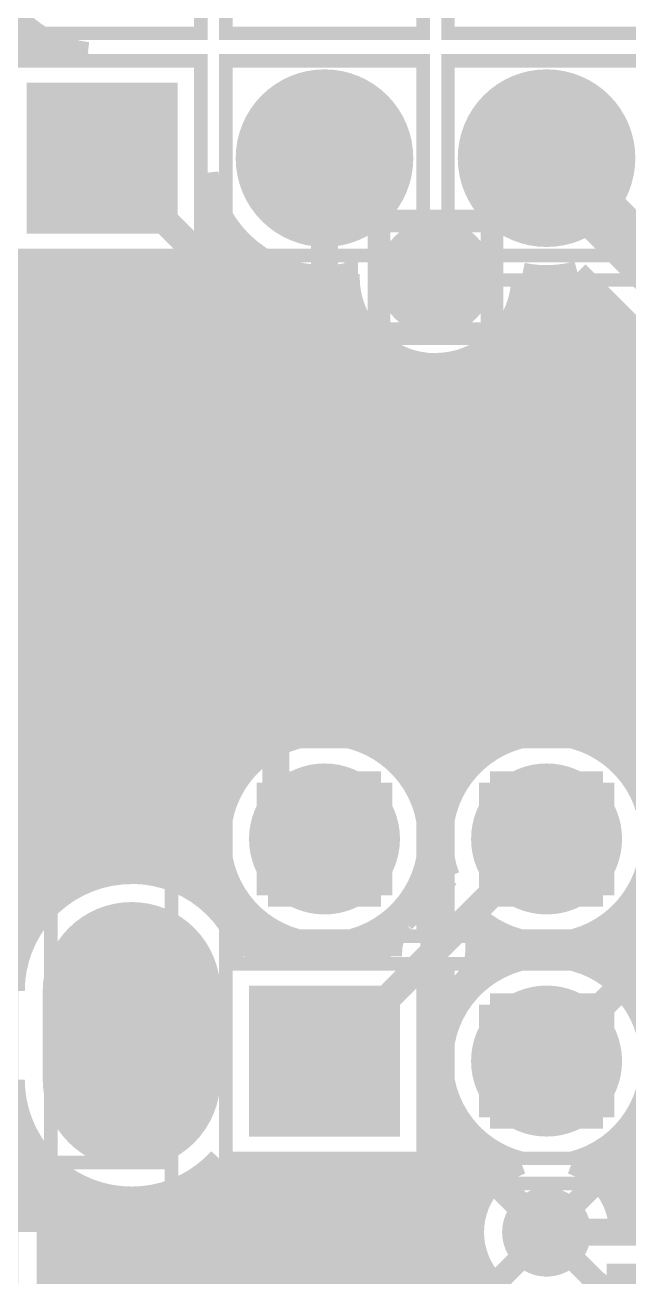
# Model space of a CAD drawing. Extents: x -5 to 90, y -49 to 54.
# Drawn here: x 26.52 to 33.31, y 3.94 to 18.03 of the extents above; entities that cross this region are included whole.
import ezdxf

# ---------------------------------------------------------------- set-up
doc = ezdxf.new("R2010")
doc.units = 0
doc.header["$MEASUREMENT"] = 0
doc.layers.get('0').update_dxf_attribs({"linetype": 'CONTINUOUS'})
for name, color, linetype in [('22-310-0_BOT', 7, 'CONTINUOUS'), ('22-310-0_DRD', 7, 'CONTINUOUS'), ('22-310-0_DRL', 2, 'CONTINUOUS'), ('22-310-0_SMB', 4, 'CONTINUOUS'), ('22-310-0_SMT', 3, 'CONTINUOUS'), ('22-310-0_SST', 14, 'CONTINUOUS'), ('22-310-0_TOP', 9, 'CONTINUOUS'), ('THRUHOLE_NPT', 11, 'CONTINUOUS'), ('THRUHOLE_TAP', 13, 'CONTINUOUS')]:
    doc.layers.add(name, color=color, linetype=linetype)

# ---------------------------------------------------------------- blocks, each defined once
blk = doc.blocks.new('OBLONG_10')
at = {"const_width": 1.99898}
blk.add_lwpolyline([(0, 0.50038), (0, -0.50038)], dxfattribs=at)
at = {"const_width": 0.99949}
for points in [[(-0.499744, 0.50038, 1), (0.499744, 0.50038, 1)], [(-0.499744, -0.50038, 1), (0.499744, -0.50038, 1)]]:
    blk.add_lwpolyline(points, format="xyb", close=True, dxfattribs=at)
blk = doc.blocks.new('ROUND_13')
at = {"const_width": 0.84963}
blk.add_lwpolyline([(-0.424814, 0, 1), (0.424814, 0, 1)], format="xyb", close=True, dxfattribs=at)
blk = doc.blocks.new('SQUARE_14')
blk.add_solid([(0.84963, 0.84963), (0.84963, -0.84963), (-0.84963, 0.84963), (-0.84963, -0.84963)])
blk = doc.blocks.new('ROUND_15')
at = {"const_width": 0.99949}
blk.add_lwpolyline([(-0.499744, 0, 1), (0.499744, 0, 1)], format="xyb", close=True, dxfattribs=at)
blk = doc.blocks.new('ROUND_16')
at = {"const_width": 0.65024}
blk.add_lwpolyline([(-0.32512, 0, 1), (0.32512, 0, 1)], format="xyb", close=True, dxfattribs=at)
blk = doc.blocks.new('ROUND_43')
at = {"const_width": 0.50038}
blk.add_lwpolyline([(-0.25019, 0, 1), (0.25019, 0, 1)], format="xyb", close=True, dxfattribs=at)
blk = doc.blocks.new('ROUND_18')
at = {"const_width": 0.8001}
blk.add_lwpolyline([(-0.40005, 0, 1), (0.40005, 0, 1)], format="xyb", close=True, dxfattribs=at)
blk = doc.blocks.new('ROUND_48')
at = {"const_width": 0.59944}
blk.add_lwpolyline([(-0.29972, 0, 1), (0.29972, 0, 1)], format="xyb", close=True, dxfattribs=at)
blk = doc.blocks.new('ROUND_50')
at = {"const_width": 0.10033}
blk.add_lwpolyline([(-0.050164, 0, 1), (0.050164, 0, 1)], format="xyb", close=True, dxfattribs=at)
blk = doc.blocks.new('ROUND_39')
at = {"const_width": 0.50038}
blk.add_lwpolyline([(-0.25019, 0, 1), (0.25019, 0, 1)], format="xyb", close=True, dxfattribs=at)
blk = doc.blocks.new('ROUND_46')
at = {"const_width": 0.10033}
blk.add_lwpolyline([(-0.050164, 0, 1), (0.050164, 0, 1)], format="xyb", close=True, dxfattribs=at)

msp = doc.modelspace()

# ---------------------------------------------------------------- linework, layer by layer
at = {"layer": '22-310-0_BOT', "const_width": 0.254}
for points in [[(26.05532, 19.02968, 0.3787836), (27.22118, 17.70888)], [(28.56484, 16.36522, 0.3782425), (29.88564, 15.19936)], [(32.385, 15.19936, 0.0661991), (32.73283, 15.24561)], [(29.88564, 15.19936, 0.0509841), (30.15496, 15.22689)], [(30.15488, 15.1892, 0.4142136), (31.13532, 14.20876)], [(31.13532, 14.2113, 0.4142136), (32.11322, 15.1892)], [(32.11322, 15.2273, 0.0514526), (32.385, 15.19926)], [(29.88564, 10.05078, 0.4142136), (28.70454, 8.86968)], [(31.0642, 8.86968, 0.4142136), (29.88564, 10.04824)], [(32.385, 10.05078, 0.4142136), (31.2039, 8.86968)], [(33.5661, 8.86968, 0.4142136), (32.385, 10.05078)], [(28.70454, 8.86968, 0.4142136), (29.88564, 7.68858)], [(29.88564, 7.68858, 0.4142136), (31.06674, 8.86968)], [(31.2039, 8.86968, 0.0915847), (31.28184, 8.44773)], [(32.385, 7.68858, 0.4142136), (33.5661, 8.86968)], [(27.71394, 8.48868, 0.4142136), (26.38552, 7.16026)], [(28.98648, 7.54888, 0.3298375), (27.71394, 8.49122)], [(30.77464, 7.94004, 0.1989124), (30.63366, 7.59968)], [(31.96336, 7.76732, 0.0915847), (32.385, 7.68944)], [(32.385, 7.54888, 0.1847025), (31.59855, 7.2481)], [(33.5661, 6.37032, 0.4142136), (32.385, 7.55142)], [(32.66948, 5.22478, 0.3445887), (33.5661, 6.37032)], [(26.38552, 6.1595, 0.4142136), (27.71394, 4.83108)], [(27.71394, 4.83108, 0.212986), (28.70454, 5.2705)], [(33.20542, 4.572, 0.2733709), (32.66948, 5.22478)]]:
    msp.add_lwpolyline(points, format="xyb", dxfattribs=at)
at = {"layer": '22-310-0_BOT'}
for points, const_width in [([(26.47442, 18.0594), (23.42896, 18.0594)], 0.254), ([(26.416, 18.11782), (26.416, 17.70888)], 0.254), ([(26.6446, 17.92478), (26.6446, 17.70888)], 0.254), ([(26.80716, 17.8308), (23.41118, 17.8308)], 0.254), ([(26.8732, 17.80032), (26.8732, 17.70888)], 0.254), ([(27.22118, 17.70888), (26.20518, 17.70888)], 0.254), ([(27.1018, 17.7292), (27.1018, 17.70888)], 0.254), ([(34.88436, 8.86968), (34.925, 8.91032), (34.925, 13.97), (32.385, 16.51), (32.385, 16.53032)], 0.635), ([(28.56484, 16.36522), (28.56484, 15.34922)], 0.254), ([(28.5877, 16.2306), (28.56484, 16.2306)], 0.254), ([(28.6639, 16.002), (28.56484, 16.002)], 0.254), ([(28.702, 15.92072), (28.702, 8.04926)], 0.254), ([(28.7909, 15.7734), (28.56484, 15.7734)], 0.254), ([(28.98902, 15.5448), (28.56484, 15.5448)], 0.254), ([(28.9306, 15.60322), (28.9306, 9.5631)], 0.254), ([(29.1592, 15.41526), (29.1592, 9.79932)], 0.254), ([(29.33954, 15.3162), (12.9159, 15.3162)], 0.254), ([(28.56484, 15.34922), (26.20518, 15.34922)], 0.254), ([(26.416, 15.34922), (26.416, 7.44474)], 0.254), ([(26.6446, 15.34922), (26.6446, 7.94766)], 0.254), ([(26.8732, 15.34922), (26.8732, 8.18896)], 0.254), ([(27.1018, 15.34922), (27.1018, 8.33882)], 0.254), ([(27.3304, 15.34922), (27.3304, 8.4328)], 0.254), ([(27.559, 15.34922), (27.559, 8.48106)], 0.254), ([(27.7876, 15.34922), (27.7876, 8.48614)], 0.254), ([(28.0162, 15.34922), (28.0162, 8.45566)], 0.254), ([(28.2448, 15.34922), (28.2448, 8.37946)], 0.254), ([(28.4734, 15.34922), (28.4734, 8.25246)], 0.254), ([(29.3878, 15.29588), (29.3878, 9.93902)], 0.254), ([(32.73298, 15.24508), (34.2773, 13.70076)], 0.254), ([(30.15996, 15.0876), (10.9347, 15.0876)], 0.254), ([(29.6164, 15.2273), (29.6164, 10.01776)], 0.254), ([(29.845, 15.19936), (29.845, 10.04824)], 0.254), ([(30.0736, 15.21206), (30.0736, 10.03554)], 0.254), ([(30.15488, 15.2273), (30.15414, 15.1892)], 0.254), ([(32.89046, 15.0876), (32.10814, 15.0876)], 0.254), ([(32.11322, 15.1892), (32.11248, 15.22727)], 0.254), ([(32.131, 15.22222), (32.131, 10.02284)], 0.254), ([(32.3596, 15.19936), (32.3596, 10.04824)], 0.254), ([(32.5882, 15.2146), (32.5882, 10.033)], 0.254), ([(32.8168, 15.16126), (32.8168, 9.96696)], 0.254), ([(30.2133, 14.859), (10.9347, 14.859)], 0.254), ([(33.11906, 14.859), (32.0548, 14.859)], 0.254), ([(33.0454, 14.93266), (33.0454, 9.84758)], 0.254), ([(30.3022, 14.67358), (30.3022, 9.97204)], 0.254), ([(33.274, 14.70406), (33.274, 9.64438)], 0.254), ([(30.33014, 14.6304), (10.9347, 14.6304)], 0.254), ([(31.9024, 14.58214), (31.9024, 9.94664)], 0.254), ([(33.34766, 14.6304), (31.93796, 14.6304)], 0.254), ([(30.55366, 14.4018), (10.9347, 14.4018)], 0.254), ([(30.5308, 14.41704), (30.5308, 9.85774)], 0.254), ([(33.57626, 14.4018), (31.71444, 14.4018)], 0.254), ([(30.7594, 14.28496), (30.7594, 9.66216)], 0.254), ([(31.4452, 14.25956), (31.4452, 9.58342)], 0.254), ([(31.6738, 14.37132), (31.6738, 9.81202)], 0.254), ([(33.80486, 14.1732), (10.9347, 14.1732)], 0.254), ([(30.988, 14.22146), (30.988, 9.28878)], 0.254), ([(31.2166, 14.21384), (31.2166, 9.03732)], 0.254), ([(34.03346, 13.9446), (10.9347, 13.9446)], 0.254), ([(34.26206, 13.716), (10.9347, 13.716)], 0.254), ([(34.2773, 13.4874), (10.9347, 13.4874)], 0.254), ([(34.2773, 13.2588), (10.9347, 13.2588)], 0.254), ([(34.2773, 13.0302), (10.9347, 13.0302)], 0.254), ([(34.2773, 12.8016), (10.9347, 12.8016)], 0.254), ([(34.2773, 12.573), (10.9347, 12.573)], 0.254), ([(34.2773, 12.3444), (10.9347, 12.3444)], 0.254), ([(34.2773, 12.1158), (11.1506, 12.1158)], 0.254), ([(34.2773, 11.8872), (11.3792, 11.8872)], 0.254), ([(34.2773, 11.6586), (11.6078, 11.6586)], 0.254), ([(34.2773, 11.43), (11.8364, 11.43)], 0.254), ([(34.2773, 11.2014), (12.31392, 11.2014)], 0.254), ([(34.2773, 10.9728), (21.971, 10.9728)], 0.254), ([(34.2773, 10.7442), (22.20214, 10.7442)], 0.254), ([(34.2773, 10.5156), (25.58034, 10.5156)], 0.254), ([(34.2773, 10.287), (25.7556, 10.287)], 0.254), ([(34.2773, 10.0584), (25.83434, 10.0584)], 0.254), ([(29.1973, 9.8298), (25.8445, 9.8298)], 0.254), ([(31.6992, 9.8298), (30.57144, 9.8298)], 0.254), ([(34.19856, 9.8298), (33.0708, 9.8298)], 0.254), ([(28.95854, 9.6012), (25.79116, 9.6012)], 0.254), ([(31.4579, 9.6012), (30.8102, 9.6012)], 0.254), ([(33.9598, 9.6012), (33.30956, 9.6012)], 0.254), ([(28.8163, 9.3726), (25.654, 9.3726)], 0.254), ([(31.31566, 9.3726), (30.95244, 9.3726)], 0.254), ([(28.73756, 9.144), (25.34666, 9.144)], 0.254), ([(31.23692, 9.144), (31.03118, 9.144)], 0.254), ([(28.70454, 8.9154), (2.6416, 8.9154)], 0.254), ([(31.20644, 8.9154), (31.0642, 8.9154)], 0.254), ([(32.385, 4.445), (31.115, 5.715), (31.115, 7.59968), (32.385, 8.86968)], 0.3048), ([(28.71724, 8.6868), (2.59588, 8.6868)], 0.254), ([(31.21914, 8.6868), (31.0515, 8.6868)], 0.254), ([(31.2166, 8.70204), (31.2166, 8.38454)], 0.254), ([(27.42692, 8.4582), (21.93544, 8.4582)], 0.254), ([(28.7782, 8.4582), (28.00096, 8.4582)], 0.254), ([(31.28264, 8.44804), (30.77972, 7.94512)], 0.254), ([(30.988, 8.45058), (30.988, 8.15594)], 0.254), ([(31.27756, 8.4582), (30.99054, 8.4582)], 0.254), ([(26.924, 8.2296), (22.18182, 8.2296)], 0.254), ([(28.8925, 8.2296), (28.50388, 8.2296)], 0.254), ([(31.06166, 8.2296), (30.87624, 8.2296)], 0.254), ([(33.89376, 8.2296), (33.3756, 8.2296)], 0.254), ([(28.9306, 8.17372), (28.9306, 7.69874)], 0.254), ([(30.7594, 8.0772), (30.7594, 7.9248)], 0.254), ([(33.274, 8.09244), (33.274, 7.14502)], 0.254), ([(26.68524, 8.001), (22.32406, 8.001)], 0.254), ([(29.08554, 8.001), (28.74518, 8.001)], 0.254), ([(29.1592, 7.9375), (29.1592, 7.54888)], 0.254), ([(30.83306, 8.001), (30.6832, 8.001)], 0.254), ([(34.0868, 8.001), (33.18256, 8.001)], 0.254), ([(26.53284, 7.7724), (22.4028, 7.7724)], 0.254), ([(29.44876, 7.7724), (28.89504, 7.7724)], 0.254), ([(29.3878, 7.7978), (29.3878, 7.54888)], 0.254), ([(30.3022, 7.76478), (30.3022, 7.54888)], 0.254), ([(30.66288, 7.7724), (30.31998, 7.7724)], 0.254), ([(30.5308, 7.88162), (30.5308, 7.54888)], 0.254), ([(31.96336, 7.76732), (31.5976, 7.39902)], 0.254), ([(32.8168, 7.76986), (32.8168, 7.4676)], 0.254), ([(34.45002, 7.7724), (32.81934, 7.7724)], 0.254), ([(33.0454, 7.89178), (33.0454, 7.34822)], 0.254), ([(29.6164, 7.71906), (29.6164, 7.54888)], 0.254), ([(29.845, 7.68858), (29.845, 7.54888)], 0.254), ([(30.0736, 7.70382), (30.0736, 7.54888)], 0.254), ([(31.9024, 7.70382), (31.9024, 7.44728)], 0.254), ([(32.131, 7.71652), (32.131, 7.52094)], 0.254), ([(32.3596, 7.68858), (32.3596, 7.54888)], 0.254), ([(32.5882, 7.70636), (32.5882, 7.5311)], 0.254), ([(26.4414, 7.5438), (22.4282, 7.5438)], 0.254), ([(30.6324, 7.54888), (28.98648, 7.54888)], 0.254), ([(30.6324, 7.59968), (30.6324, 7.54888)], 0.254), ([(32.26562, 7.5438), (31.74238, 7.5438)], 0.254), ([(34.76752, 7.5438), (32.50184, 7.5438)], 0.254), ([(31.5976, 7.39902), (31.5976, 7.24916)], 0.254), ([(31.6738, 7.47522), (31.6738, 7.31012)], 0.254), ([(26.39314, 7.3152), (22.41042, 7.3152)], 0.254), ([(31.67888, 7.3152), (31.5976, 7.3152)], 0.254), ([(34.17824, 7.3152), (33.09112, 7.3152)], 0.254), ([(33.9471, 7.0866), (33.32226, 7.0866)], 0.254), ([(26.40076, 5.9436), (23.41626, 5.9436)], 0.254), ([(26.416, 5.87248), (26.416, 4.572)], 0.254), ([(26.46172, 5.715), (23.41626, 5.715)], 0.254), ([(33.90138, 5.715), (33.36798, 5.715)], 0.254), ([(33.274, 5.59308), (33.274, 4.572)], 0.254), ([(26.5684, 5.4864), (23.41626, 5.4864)], 0.254), ([(26.6446, 5.36956), (26.6446, 4.572)], 0.254), ([(33.0454, 5.38988), (33.0454, 4.94792)], 0.254), ([(34.10204, 5.4864), (33.16732, 5.4864)], 0.254), ([(26.73858, 5.2578), (23.41626, 5.2578)], 0.254), ([(28.702, 5.26796), (28.702, 4.572)], 0.254), ([(28.70454, 5.2705), (28.70454, 5.18922)], 0.254), ([(34.48812, 5.2578), (32.78124, 5.2578)], 0.254), ([(32.8168, 5.2705), (32.8168, 5.15366)], 0.254), ([(26.8732, 5.1308), (26.8732, 4.572)], 0.254), ([(30.95752, 5.18922), (28.70454, 5.18922)], 0.254), ([(28.9306, 5.18922), (28.9306, 4.572)], 0.254), ([(29.1592, 5.18922), (29.1592, 4.572)], 0.254), ([(29.3878, 5.18922), (29.3878, 4.572)], 0.254), ([(29.6164, 5.18922), (29.6164, 4.572)], 0.254), ([(29.845, 5.18922), (29.845, 4.572)], 0.254), ([(30.0736, 5.18922), (30.0736, 4.572)], 0.254), ([(30.3022, 5.18922), (30.3022, 4.572)], 0.254), ([(30.5308, 5.18922), (30.5308, 4.572)], 0.254), ([(30.7594, 5.18922), (30.7594, 4.572)], 0.254), ([(30.95752, 5.18922), (31.56712, 4.57962)], 0.254), ([(30.988, 5.15874), (30.988, 4.572)], 0.254), ([(27.01544, 5.0292), (23.41626, 5.0292)], 0.254), ([(27.1018, 4.9784), (27.1018, 4.572)], 0.254), ([(31.11754, 5.0292), (28.41498, 5.0292)], 0.254), ([(28.4734, 5.0673), (28.4734, 4.572)], 0.254), ([(36.35502, 5.0292), (32.97428, 5.0292)], 0.254), ([(27.3304, 4.88696), (27.3304, 4.572)], 0.254), ([(27.559, 4.8387), (27.559, 4.572)], 0.254), ([(27.7876, 4.83108), (27.7876, 4.572)], 0.254), ([(28.0162, 4.8641), (28.0162, 4.572)], 0.254), ([(28.2448, 4.9403), (28.2448, 4.572)], 0.254), ([(31.2166, 4.93014), (31.2166, 4.572)], 0.254), ([(31.34614, 4.8006), (23.41626, 4.8006)], 0.254), ([(31.4452, 4.70154), (31.4452, 4.572)], 0.254), ([(37.8206, 4.8006), (33.1343, 4.8006)], 0.254), ([(31.56458, 4.572), (23.41626, 4.572)], 0.254), ([(37.592, 4.572), (33.20542, 4.572)], 0.254)]:
    msp.add_lwpolyline(points, dxfattribs=dict(at, const_width=const_width))
at = {"layer": '22-310-0_DRD', "const_width": 0.254}
for points in [[(27.12974, 17.16532), (26.74874, 16.78432)], [(27.63774, 17.16532), (27.12974, 17.16532)], [(28.01874, 16.78432), (27.63774, 17.16532)], [(29.25064, 17.16532), (29.25064, 15.89532)], [(30.52064, 17.16532), (29.25064, 17.16532)], [(30.52064, 17.16532), (29.25064, 15.89532)], [(30.52064, 15.89532), (29.25064, 17.16532)], [(30.52064, 15.89532), (30.52064, 17.16532)], [(31.75, 17.16532), (31.75, 15.89532)], [(33.02, 17.16532), (31.75, 17.16532)], [(33.02, 17.16532), (31.75, 15.89532)], [(33.02, 15.89532), (31.75, 17.16532)], [(33.02, 15.89532), (33.02, 17.16532)], [(26.74874, 16.78432), (26.74874, 16.27632)], [(28.01874, 16.27632), (28.01874, 16.78432)], [(26.74874, 16.27632), (27.12974, 15.89532)], [(27.63774, 15.89532), (28.01874, 16.27632)], [(27.12974, 15.89532), (27.63774, 15.89532)], [(29.25064, 15.89532), (30.52064, 15.89532)], [(30.50032, 15.8242), (30.50032, 14.5542)], [(31.77032, 15.8242), (30.50032, 15.8242)], [(31.13532, 15.8242), (31.13532, 14.5542)], [(31.75, 15.89532), (33.02, 15.89532)], [(31.77032, 14.5542), (31.77032, 15.8242)], [(31.77032, 15.1892), (30.50032, 15.1892)], [(30.50032, 14.5542), (31.77032, 14.5542)], [(29.25064, 9.50468), (29.25064, 8.23468)], [(30.52064, 9.50468), (29.25064, 9.50468)], [(30.52064, 9.50468), (29.25064, 8.23468)], [(30.52064, 8.23468), (29.25064, 9.50468)], [(30.52064, 8.23468), (30.52064, 9.50468)], [(31.75, 9.50468), (31.75, 8.23468)], [(33.02, 9.50468), (31.75, 9.50468)], [(33.02, 9.50468), (31.75, 8.23468)], [(33.02, 8.23468), (31.75, 9.50468)], [(33.02, 8.23468), (33.02, 9.50468)], [(29.25064, 8.23468), (30.52064, 8.23468)], [(31.75, 8.23468), (33.02, 8.23468)], [(27.45994, 7.29488), (27.07894, 6.91388)], [(27.96794, 7.29488), (27.45994, 7.29488)], [(28.34894, 6.91388), (27.96794, 7.29488)], [(29.25064, 7.00532), (29.25064, 5.73532)], [(30.52064, 7.00532), (29.25064, 7.00532)], [(30.52064, 7.00532), (29.25064, 5.73532)], [(30.52064, 5.73532), (29.25064, 7.00532)], [(30.52064, 5.73532), (30.52064, 7.00532)], [(31.75, 7.00532), (31.75, 5.73532)], [(33.02, 7.00532), (31.75, 7.00532)], [(33.02, 7.00532), (31.75, 5.73532)], [(33.02, 5.73532), (31.75, 7.00532)], [(33.02, 5.73532), (33.02, 7.00532)], [(27.07894, 6.91388), (27.07894, 6.40588)], [(28.34894, 6.40588), (28.34894, 6.91388)], [(27.07894, 6.40588), (27.45994, 6.02488)], [(27.96794, 6.02488), (28.34894, 6.40588)], [(27.45994, 6.02488), (27.96794, 6.02488)], [(29.25064, 5.73532), (30.52064, 5.73532)], [(31.75, 5.73532), (33.02, 5.73532)], [(33.02, 5.08), (31.75, 3.81)], [(33.02, 3.81), (31.75, 5.08)]]:
    msp.add_lwpolyline(points, dxfattribs=at)
at = {"layer": '22-310-0_SST', "const_width": 0.1524}
for points in [[(30.18536, 13.95984), (29.78404, 13.95984), (29.78404, 14.79042), (25.66416, 14.79042), (25.66416, 20.76958), (39.10584, 20.76958), (39.10584, 14.79042), (34.98596, 14.79042), (34.98596, 13.95984), (34.58464, 13.95984), (34.58464, 12.77874), (30.18536, 12.77874), (30.18536, 13.95984), (30.18536, 15.43558), (30.99562, 15.43558)], [(28.49372, 20.12442), (26.27376, 20.12442), (26.27376, 17.93494), (28.49372, 17.93494), (28.49372, 20.12442)], [(30.99562, 20.12442), (28.77566, 20.12442), (28.77566, 17.93494), (30.99562, 17.93494), (30.99562, 20.12442)], [(33.49498, 20.12442), (31.27502, 20.12442), (31.27502, 17.93494), (33.49498, 17.93494), (33.49498, 20.12442)], [(28.49372, 15.43558), (28.49372, 17.62506), (26.27376, 17.62506), (26.27376, 15.43558), (28.49372, 15.43558)], [(30.18536, 15.43558), (28.77566, 15.43558), (28.77566, 17.62506), (30.99562, 17.62506), (30.99562, 15.15872), (33.77438, 15.15872), (33.77438, 17.62506), (35.99434, 17.62506), (35.99434, 15.43558), (34.58464, 15.43558), (34.58464, 13.95984)], [(33.49498, 15.43558), (33.49498, 17.62506), (31.27502, 17.62506), (31.27502, 15.43558), (33.49498, 15.43558)], [(27.55138, 16.36268), (27.70124, 16.21282), (27.06624, 16.21282), (27.2161, 16.36268), (27.55138, 16.36268), (27.55138, 16.69796), (27.70124, 16.84782), (27.06624, 16.84782), (27.2161, 16.69796), (27.55138, 16.69796)], [(27.06624, 16.84782), (27.06624, 16.21282)], [(27.70124, 16.84782), (27.70124, 16.21282)], [(30.05328, 16.36268), (30.20314, 16.21282), (29.56814, 16.21282), (29.718, 16.36268), (30.05328, 16.36268), (30.05328, 16.69796), (30.20314, 16.84782), (29.56814, 16.84782), (29.718, 16.69796), (30.05328, 16.69796)], [(29.56814, 16.84782), (29.56814, 16.21282)], [(30.20314, 16.84782), (30.20314, 16.21282)], [(32.55264, 16.36268), (32.7025, 16.21282), (32.0675, 16.21282), (32.21736, 16.36268), (32.55264, 16.36268), (32.55264, 16.69796), (32.7025, 16.84782), (32.0675, 16.84782), (32.21736, 16.69796), (32.55264, 16.69796)], [(32.0675, 16.84782), (32.0675, 16.21282)], [(32.7025, 16.84782), (32.7025, 16.21282)], [(27.2161, 16.36268), (27.2161, 16.69796)], [(29.718, 16.36268), (29.718, 16.69796)], [(32.21736, 16.36268), (32.21736, 16.69796)], [(27.32278, 13.40358), (27.32278, 14.41958), (27.2034, 14.2494)], [(29.78404, 13.95984), (29.78404, 12.49934)], [(27.43962, 13.40358), (27.2034, 13.40358)], [(29.78404, 12.13104), (29.78404, 12.49934), (34.98596, 12.49934), (34.98596, 12.13104)], [(34.7853, 11.93038), (29.9466, 11.93038)], [(28.16352, 5.22986), (26.80462, 5.22986), (26.80462, 4.63042), (28.16352, 4.63042), (28.16352, 10.60958), (36.60394, 10.60958), (36.60394, 4.63042), (34.98596, 4.63042), (34.98596, 3.81)], [(30.18536, 3.81), (30.18536, 5.27558), (28.77566, 5.27558), (28.77566, 9.96442), (30.99562, 9.96442), (30.99562, 7.77494), (30.08376, 7.77494), (30.08376, 7.46506), (30.99562, 7.46506), (30.99562, 4.99364), (33.77438, 4.99364), (33.77438, 7.46506), (35.99434, 7.46506), (35.99434, 5.27558), (34.58464, 5.27558), (34.58464, 3.81)], [(33.49498, 9.96442), (31.27502, 9.96442), (31.27502, 7.77494), (33.49498, 7.77494), (33.49498, 9.96442)], [(28.16352, 9.32942), (26.80462, 9.32942), (26.80462, 8.72998), (26.80462, 5.22986)], [(29.56814, 9.18718), (29.56814, 8.55218), (30.20314, 8.55218), (30.05328, 8.70204), (30.05328, 9.03732), (30.20314, 9.18718), (29.56814, 9.18718), (29.718, 9.03732), (29.718, 8.70204), (30.05328, 8.70204)], [(30.20314, 9.18718), (30.20314, 8.55218)], [(32.0675, 9.18718), (32.0675, 8.55218), (32.7025, 8.55218), (32.55264, 8.70204), (32.55264, 9.03732), (32.7025, 9.18718), (32.0675, 9.18718), (32.21736, 9.03732), (32.21736, 8.70204), (32.55264, 8.70204)], [(32.7025, 9.18718), (32.7025, 8.55218)], [(29.718, 9.03732), (30.05328, 9.03732)], [(32.21736, 9.03732), (32.55264, 9.03732)], [(28.16352, 8.72998), (26.80462, 8.72998)], [(29.56814, 8.55218), (29.718, 8.70204)], [(32.0675, 8.55218), (32.21736, 8.70204)], [(28.77566, 7.46506), (29.48432, 7.46506), (29.48432, 7.77494), (30.08376, 7.77494)], [(28.77566, 7.77494), (29.48432, 7.77494)], [(30.08376, 7.46506), (29.48432, 7.46506)], [(33.49498, 5.27558), (33.49498, 7.46506), (31.27502, 7.46506), (31.27502, 5.27558), (33.49498, 5.27558)], [(30.05328, 6.20268), (30.20314, 6.05282), (29.56814, 6.05282), (29.718, 6.20268), (30.05328, 6.20268), (30.05328, 6.53796), (30.20314, 6.68782), (29.56814, 6.68782), (29.718, 6.53796), (30.05328, 6.53796)], [(29.56814, 6.68782), (29.56814, 6.05282)], [(30.20314, 6.68782), (30.20314, 6.05282)], [(32.55264, 6.20268), (32.7025, 6.05282), (32.0675, 6.05282), (32.21736, 6.20268), (32.55264, 6.20268), (32.55264, 6.53796), (32.7025, 6.68782), (32.0675, 6.68782), (32.21736, 6.53796), (32.55264, 6.53796)], [(32.0675, 6.68782), (32.0675, 6.05282)], [(32.7025, 6.68782), (32.7025, 6.05282)], [(29.718, 6.20268), (29.718, 6.53796)], [(32.21736, 6.20268), (32.21736, 6.53796)], [(30.18536, 5.27558), (30.99562, 5.27558)], [(28.16352, 4.63042), (29.78404, 4.63042), (29.78404, 3.81), (29.78404, 2.3495)], [(29.12618, 3.09118), (29.12618, 4.10718), (29.0068, 3.937)]]:
    msp.add_lwpolyline(points, dxfattribs=at)
msp.add_lwpolyline([(29.7688, 12.10818, 0.4059874), (29.9466, 11.93038)], format="xyb", dxfattribs=at)
at = {"layer": '22-310-0_TOP'}
for points, const_width in [([(34.88436, 19.02968), (36.80968, 20.955), (38.735, 20.955), (39.37, 20.32), (39.37, 6.35), (37.465, 4.445), (32.385, 4.445)], 0.3048), ([(27.38374, 19.02968), (27.28468, 19.02968), (25.654, 17.399), (25.654, 11.43), (26.289, 10.795), (26.289, 3.81), (25.019, 2.54), (13.589, 2.54), (12.7, 3.429), (12.7, 3.937)], 0.3048), ([(29.88564, 8.86968), (29.88564, 8.9789), (29.337, 9.525), (29.337, 14.57452), (27.38374, 16.53032)], 0.3048), ([(29.88564, 6.37032), (31.115, 7.59968), (31.115, 9.398), (29.88564, 10.62736), (29.88564, 16.53032)], 0.3048), ([(32.385, 6.37032), (33.655, 7.64032), (33.655, 11.43), (34.88436, 12.65936), (34.88436, 16.53032)], 0.3048), ([(31.5976, 7.99084), (31.5976, 7.59968)], 0.254), ([(31.6738, 7.92734), (31.6738, 7.31012)], 0.254), ([(33.1724, 7.99084), (33.1724, 7.83844)], 0.254), ([(31.75, 7.874), (31.5976, 7.874)], 0.254), ([(31.9024, 7.79272), (31.9024, 7.44728)], 0.254), ([(33.1724, 7.83844), (32.8041, 7.47268)], 0.254), ([(32.8168, 7.76986), (32.8168, 7.48284)], 0.254), ([(33.1724, 7.874), (33.01746, 7.874)], 0.254), ([(33.0454, 7.89178), (33.0454, 7.71144)], 0.254), ([(32.97936, 7.6454), (31.5976, 7.6454)], 0.254), ([(32.131, 7.71652), (32.131, 7.52094)], 0.254), ([(32.3596, 7.68858), (32.3596, 7.54888)], 0.254), ([(32.5882, 7.70636), (32.5882, 7.5311)], 0.254), ([(31.84144, 7.4168), (31.56204, 7.4168)], 0.254), ([(31.45536, 7.25932), (31.0642, 6.86816)], 0.254), ([(31.4452, 7.24662), (31.4452, 7.08406)], 0.254), ([(31.5341, 7.1882), (31.38678, 7.1882)], 0.254), ([(31.36138, 6.9596), (31.15818, 6.9596)], 0.254), ([(31.2166, 7.01802), (31.2166, 6.53542)], 0.254), ([(31.0642, 6.86816), (31.0642, 5.18922)], 0.254), ([(31.26232, 6.731), (31.0642, 6.731)], 0.254), ([(31.21152, 6.5024), (31.0642, 6.5024)], 0.254), ([(31.20898, 6.2738), (31.0642, 6.2738)], 0.254), ([(31.2166, 6.20268), (31.2166, -3.556)], 0.254), ([(31.24962, 6.0452), (31.0642, 6.0452)], 0.254), ([(31.34106, 5.8166), (31.0642, 5.8166)], 0.254), ([(33.84296, 5.8166), (33.4264, 5.8166)], 0.254), ([(31.4452, 5.65404), (31.4452, -3.556)], 0.254), ([(31.50108, 5.588), (31.0642, 5.588)], 0.254), ([(34.00044, 5.588), (33.26892, 5.588)], 0.254), ([(33.274, 5.59308), (33.274, 4.9276)], 0.254), ([(31.6738, 5.42798), (31.6738, 4.87172)], 0.254), ([(33.0454, 5.38988), (33.0454, 4.94792)], 0.254), ([(28.702, 5.26796), (28.702, -1.08458)], 0.254), ([(28.70454, 5.2705), (28.70454, 5.18922)], 0.254), ([(31.77286, 5.3594), (31.0642, 5.3594)], 0.254), ([(31.9024, 5.29082), (31.9024, 5.12064)], 0.254), ([(32.8168, 5.2705), (32.8168, 5.15366)], 0.254), ([(34.27476, 5.3594), (32.9946, 5.3594)], 0.254), ([(26.7716, 5.22224), (26.7716, 3.81)], 0.254), ([(26.8732, 5.1308), (26.7716, 5.1308)], 0.254), ([(26.8732, 5.1308), (26.8732, -3.556)], 0.254), ([(31.91764, 5.1308), (28.55722, 5.1308)], 0.254), ([(31.0642, 5.18922), (28.70454, 5.18922)], 0.254), ([(28.9306, 5.18922), (28.9306, -1.1557)], 0.254), ([(29.1592, 5.18922), (29.1592, -1.31572)], 0.254), ([(29.3878, 5.18922), (29.3878, -1.73736)], 0.254), ([(29.6164, 5.18922), (29.6164, -3.556)], 0.254), ([(29.845, 5.18922), (29.845, -3.556)], 0.254), ([(30.0736, 5.18922), (30.0736, -3.556)], 0.254), ([(30.3022, 5.18922), (30.3022, -3.556)], 0.254), ([(30.5308, 5.18922), (30.5308, -3.556)], 0.254), ([(30.7594, 5.18922), (30.7594, -3.556)], 0.254), ([(30.988, 5.18922), (30.988, -3.556)], 0.254), ([(36.21278, 5.1308), (32.85236, 5.1308)], 0.254), ([(27.1018, 4.9784), (27.1018, -3.556)], 0.254), ([(28.4734, 5.0673), (28.4734, -1.08204)], 0.254), ([(27.28214, 4.9022), (26.7716, 4.9022)], 0.254), ([(27.3304, 4.88696), (27.3304, -3.556)], 0.254), ([(27.559, 4.8387), (27.559, -3.556)], 0.254), ([(27.7876, 4.83108), (27.7876, -1.64338)], 0.254), ([(28.0162, 4.8641), (28.0162, -1.29032)], 0.254), ([(31.69158, 4.9022), (28.14574, 4.9022)], 0.254), ([(28.2448, 4.9403), (28.2448, -1.143)], 0.254), ([(36.55314, 4.9276), (33.06064, 4.9276)], 0.254), ([(31.58744, 4.6736), (26.7716, 4.6736)], 0.254), ([(31.55442, 4.445), (26.7716, 4.445)], 0.254), ([(31.58744, 4.2164), (26.7716, 4.2164)], 0.254), ([(31.69158, 3.9878), (26.7716, 3.9878)], 0.254), ([(31.6738, 4.01828), (31.6738, -3.556)], 0.254), ([(35.814, 3.9624), (33.06064, 3.9624)], 0.254), ([(33.274, 3.9624), (33.274, -3.556)], 0.254), ([(33.0454, 3.94208), (33.0454, -3.556)], 0.254)]:
    msp.add_lwpolyline(points, dxfattribs=dict(at, const_width=const_width))
at = {"layer": '22-310-0_TOP', "const_width": 0.254}
for points in [[(31.5976, 7.99084, 0.1847022), (32.385, 7.6897)], [(32.385, 7.68858, 0.184702), (33.17315, 7.99001)], [(32.385, 7.54888, 0.4142136), (31.20644, 6.37032)], [(31.45536, 7.25932, 0.1989124), (31.59634, 7.59968)], [(31.45536, 7.25932, 0.1989124), (31.59634, 7.59968)], [(32.8041, 7.47268, 0.0910776), (32.385, 7.54966)], [(31.2039, 6.37032, 0.3445891), (32.10052, 5.22478)], [(32.66948, 5.22478, 0.3445887), (33.5661, 6.37032)], [(27.71394, 4.83108, 0.212986), (28.70454, 5.2705)], [(26.7716, 5.22224, 0.1996149), (27.71394, 4.83042)], [(32.10052, 5.22478, 0.3150927), (31.55442, 4.445)], [(33.06064, 4.9276, 0.1513219), (32.66956, 5.22501)], [(31.55442, 4.445, 0.4142136), (32.385, 3.61442)], [(32.385, 3.61442, 0.2422129), (33.06087, 3.96223)]]:
    msp.add_lwpolyline(points, format="xyb", dxfattribs=at)

# ---------------------------------------------------------------- block references
at = {"layer": '22-310-0_BOT'}
for name, p in [('ROUND_15', (29.88564, 16.53032)), ('ROUND_15', (32.385, 16.53032)), ('SQUARE_14', (27.38374, 16.53032)), ('ROUND_16', (31.13532, 15.1892)), ('ROUND_13', (29.88564, 8.86968)), ('ROUND_13', (32.385, 8.86968)), ('OBLONG_10', (27.71394, 6.65988)), ('SQUARE_14', (29.88564, 6.37032)), ('ROUND_13', (32.385, 6.37032)), ('ROUND_43', (32.385, 4.445))]:
    msp.add_blockref(name, p, dxfattribs=at)
at = {"layer": '22-310-0_DRL'}
for name, p in [('ROUND_18', (27.38374, 16.53032)), ('ROUND_48', (29.88564, 16.53032)), ('ROUND_48', (32.385, 16.53032)), ('ROUND_16', (31.13532, 15.1892)), ('ROUND_48', (29.88564, 8.86968)), ('ROUND_48', (32.385, 8.86968)), ('ROUND_18', (27.71394, 6.65988)), ('ROUND_48', (29.88564, 6.37032)), ('ROUND_48', (32.385, 6.37032)), ('ROUND_50', (32.385, 4.445))]:
    msp.add_blockref(name, p, dxfattribs=at)
at = {"layer": '22-310-0_SMB'}
for name, p in [('ROUND_15', (29.88564, 16.53032)), ('ROUND_15', (32.385, 16.53032)), ('SQUARE_14', (27.38374, 16.53032)), ('ROUND_13', (29.88564, 8.86968)), ('ROUND_13', (32.385, 8.86968)), ('OBLONG_10', (27.71394, 6.65988)), ('SQUARE_14', (29.88564, 6.37032)), ('ROUND_13', (32.385, 6.37032))]:
    msp.add_blockref(name, p, dxfattribs=at)
at = {"layer": '22-310-0_SMT'}
for name, p in [('ROUND_15', (29.88564, 16.53032)), ('ROUND_15', (32.385, 16.53032)), ('SQUARE_14', (27.38374, 16.53032)), ('ROUND_13', (29.88564, 8.86968)), ('ROUND_13', (32.385, 8.86968)), ('OBLONG_10', (27.71394, 6.65988)), ('SQUARE_14', (29.88564, 6.37032)), ('ROUND_13', (32.385, 6.37032))]:
    msp.add_blockref(name, p, dxfattribs=at)
at = {"layer": '22-310-0_TOP'}
for name, p in [('ROUND_15', (29.88564, 16.53032)), ('ROUND_15', (32.385, 16.53032)), ('SQUARE_14', (27.38374, 16.53032)), ('ROUND_16', (31.13532, 15.1892)), ('ROUND_13', (29.88564, 8.86968)), ('ROUND_13', (32.385, 8.86968)), ('OBLONG_10', (27.71394, 6.65988)), ('SQUARE_14', (29.88564, 6.37032)), ('ROUND_13', (32.385, 6.37032)), ('ROUND_39', (32.385, 4.445))]:
    msp.add_blockref(name, p, dxfattribs=at)
at = {"layer": 'THRUHOLE_NPT'}
msp.add_blockref('ROUND_16', (31.13532, 15.1892), dxfattribs=at)
at = {"layer": 'THRUHOLE_TAP'}
for name, p in [('ROUND_18', (27.38374, 16.53032)), ('ROUND_48', (29.88564, 16.53032)), ('ROUND_48', (32.385, 16.53032)), ('ROUND_48', (29.88564, 8.86968)), ('ROUND_48', (32.385, 8.86968)), ('ROUND_18', (27.71394, 6.65988)), ('ROUND_48', (29.88564, 6.37032)), ('ROUND_48', (32.385, 6.37032)), ('ROUND_46', (32.385, 4.445))]:
    msp.add_blockref(name, p, dxfattribs=at)

doc.saveas('drawing.dxf')
